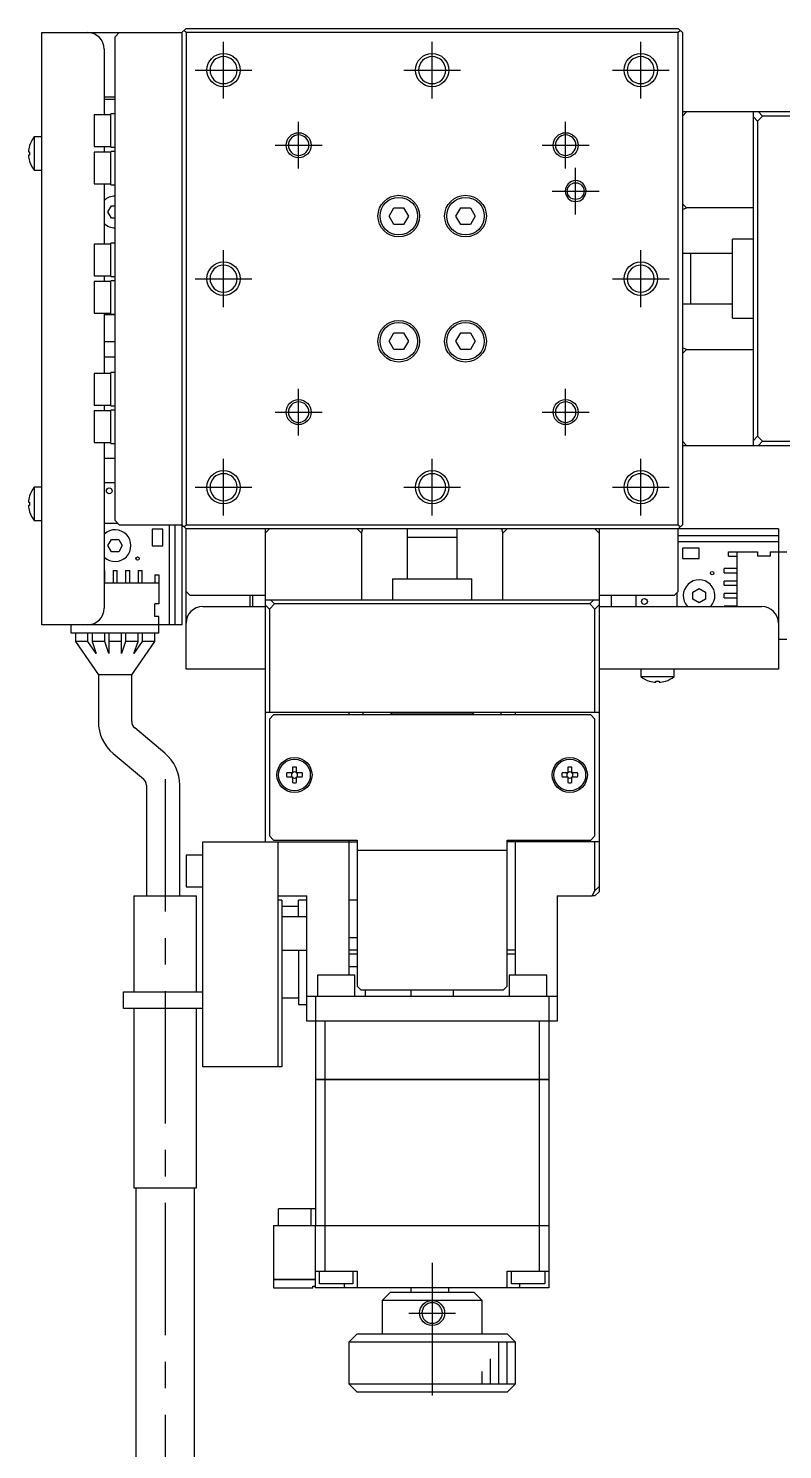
# Model space of a CAD drawing. Extents: x -1 to 743, y -8 to 429.
# Drawn here: x 98.4 to 188.8, y 162.5 to 332.9 of the extents above; entities that cross this region are included whole.
import ezdxf

# ---------------------------------------------------------------- set-up
doc = ezdxf.new("R2010")
doc.units = 0
doc.header["$LTSCALE"] = 0.5
doc.linetypes.add('CENTER', pattern=[50.8, 31.75, -6.35, 6.35, -6.35])
for name, color, linetype in [('MSM_CENTER', 1, 'CENTER'), ('MSM_CONTINUOUS', 7, 'CONTINUOUS'), ('MSM_NARROW', 5, 'CONTINUOUS')]:
    doc.layers.add(name, color=color, linetype=linetype)

msp = doc.modelspace()

# ---------------------------------------------------------------- linework, layer by layer
at = {"layer": 'MSM_CENTER'}
for p, q in [((121.813965, 324.507618), (121.813965, 331.307618)), ((146.813965, 324.507618), (146.813965, 331.307618)), ((171.813965, 324.507618), (171.813965, 331.307618)), ((118.413965, 327.907618), (125.213965, 327.907618)), ((143.413965, 327.907618), (150.213965, 327.907618)), ((168.413965, 327.907618), (175.213965, 327.907618)), ((130.813965, 316.107618), (130.813965, 321.707618)), ((162.813965, 316.107618), (162.813965, 321.707618)), ((128.013965, 318.907618), (133.613965, 318.907618)), ((160.013965, 318.907618), (165.613965, 318.907618)), ((164.013965, 310.607618), (164.013965, 316.207618)), ((161.213965, 313.407618), (166.813965, 313.407618)), ((121.813965, 299.507618), (121.813965, 306.307618)), ((171.813965, 299.507618), (171.813965, 306.307618)), ((118.413965, 302.907618), (125.213965, 302.907618)), ((168.413965, 302.907618), (175.213965, 302.907618)), ((130.813965, 284.107618), (130.813965, 289.707618)), ((162.813965, 284.107618), (162.813965, 289.707618)), ((128.013965, 286.907618), (133.613965, 286.907618)), ((160.013965, 286.907618), (165.613965, 286.907618)), ((121.813965, 274.507618), (121.813965, 281.307618)), ((146.813965, 274.507618), (146.813965, 281.307618)), ((171.813965, 274.507618), (171.813965, 281.307618)), ((118.413965, 277.907618), (125.213965, 277.907618)), ((143.413965, 277.907618), (150.213965, 277.907618)), ((168.413965, 277.907618), (175.213965, 277.907618)), ((114.813965, 242.907618), (114.813965, 92.907618)), ((146.813965, 184.907618), (146.813965, 166.907618)), ((144.013888, 178.907622), (149.613888, 178.907622))]:
    msp.add_line(p, q, dxfattribs=at)
at = {"layer": 'MSM_CONTINUOUS'}
for p, q in [((100.013965, 261.407618), (100.013965, 332.407618)), ((100.013965, 332.407618), (116.813965, 332.407618)), ((109.313965, 332.407618), (108.813965, 331.907618)), ((117.313965, 332.907618), (116.813965, 332.407618)), ((116.813965, 332.407618), (116.813965, 261.407618)), ((117.313965, 332.407618), (117.063965, 332.657618)), ((117.313965, 332.907618), (176.313965, 332.907618)), ((117.313965, 332.407618), (117.313965, 273.407618)), ((176.313965, 332.407618), (117.313965, 332.407618)), ((176.813965, 332.407618), (176.313965, 332.907618)), ((176.563965, 332.657618), (176.313965, 332.407618)), ((176.313965, 273.407618), (176.313965, 332.407618)), ((176.813965, 332.407618), (176.813965, 273.407618)), ((108.813965, 273.907618), (108.813965, 331.907618)), ((107.513965, 330.407618), (107.513965, 322.557618)), ((107.513965, 324.707618), (108.813965, 324.707618)), ((107.513965, 324.407618), (108.813965, 324.407618)), ((106.313965, 322.557618), (106.313965, 318.757618)), ((108.313965, 322.557618), (106.313965, 322.557618)), ((108.313965, 318.657618), (108.313965, 322.657618)), ((108.813965, 322.657618), (108.313965, 322.657618)), ((220.313965, 322.907618), (176.813965, 322.907618)), ((176.813965, 322.407618), (177.313965, 322.907618)), ((185.313965, 282.907618), (185.313965, 322.907618)), ((185.813965, 321.795246), (185.313965, 322.295246)), ((186.426338, 322.407618), (185.813965, 321.795246)), ((185.926338, 322.907618), (186.426338, 322.407618)), ((198.813965, 322.407618), (186.426338, 322.407618)), ((185.813965, 321.795246), (185.813965, 284.019991)), ((98.558233, 318.857618), (98.558233, 318.836327)), ((99.115966, 319.907618), (99.115966, 315.907618)), ((100.013965, 319.907618), (99.115966, 319.907618)), ((106.313965, 318.757618), (108.313965, 318.757618)), ((107.513965, 318.757618), (107.513965, 318.057618)), ((108.313965, 318.657618), (108.813965, 318.657618)), ((98.42649, 318.107618), (98.558233, 318.107618)), ((98.558233, 317.707618), (98.42649, 317.707618)), ((98.558233, 318.107618), (98.558233, 317.707618)), ((98.558233, 316.97891), (98.558233, 316.957618)), ((106.313965, 318.057618), (106.313965, 314.257618)), ((108.313965, 318.057618), (106.313965, 318.057618)), ((108.313965, 314.157618), (108.313965, 318.157618)), ((108.813965, 318.157618), (108.313965, 318.157618)), ((99.115966, 315.907618), (100.013965, 315.907618)), ((106.313965, 314.257618), (108.313965, 314.257618)), ((107.513965, 314.257618), (107.513965, 307.057618)), ((108.313965, 314.157618), (108.813965, 314.157618)), ((177.313965, 311.3929), (176.813965, 311.8929)), ((107.94794, 310.907618), (108.380952, 311.657618)), ((108.380952, 310.157618), (107.94794, 310.907618)), ((108.380952, 311.657618), (108.813965, 311.657618)), ((108.813965, 310.157618), (108.380952, 310.157618)), ((141.659265, 310.407618), (142.236615, 311.407618)), ((142.236615, 309.407618), (141.659265, 310.407618)), ((142.236615, 311.407618), (143.391315, 311.407618)), ((143.391315, 311.407618), (143.968666, 310.407618)), ((143.968666, 310.407618), (143.391315, 309.407618)), ((149.659265, 310.407618), (150.236615, 311.407618)), ((150.236615, 309.407618), (149.659265, 310.407618)), ((150.236615, 311.407618), (151.391315, 311.407618)), ((151.391315, 311.407618), (151.968666, 310.407618)), ((151.968666, 310.407618), (151.391315, 309.407618)), ((176.813965, 311.213228), (177.313965, 311.3929)), ((185.313965, 311.3929), (177.313965, 311.3929)), ((143.391315, 309.407618), (142.236615, 309.407618)), ((151.391315, 309.407618), (150.236615, 309.407618)), ((106.313965, 307.057618), (106.313965, 303.257618)), ((108.313965, 307.057618), (106.313965, 307.057618)), ((108.313965, 303.157618), (108.313965, 307.157618)), ((108.813965, 307.157618), (108.313965, 307.157618)), ((182.813965, 298.157618), (182.813965, 307.657618)), ((185.313965, 307.657618), (182.813965, 307.657618)), ((182.813965, 305.907618), (176.813965, 305.907618)), ((177.813965, 299.907613), (177.813965, 305.907623)), ((106.313965, 303.257618), (108.313965, 303.257618)), ((106.313965, 302.557618), (106.313965, 298.757618)), ((108.313965, 302.557618), (106.313965, 302.557618)), ((107.513965, 303.257618), (107.513965, 302.557618)), ((108.313965, 303.157618), (108.813965, 303.157618)), ((108.313965, 298.657618), (108.313965, 302.657618)), ((108.813965, 302.657618), (108.313965, 302.657618)), ((176.813965, 299.907618), (182.813965, 299.907618)), ((106.313965, 298.757618), (108.313965, 298.757618)), ((107.513965, 298.757618), (107.513965, 291.557618)), ((108.813963, 298.567618), (107.513965, 298.567618)), ((108.313965, 298.657618), (108.813965, 298.657618)), ((182.813965, 298.157618), (185.313965, 298.157618)), ((107.513965, 295.367618), (108.813965, 295.367618)), ((141.659265, 295.407618), (142.236615, 296.407618)), ((142.236615, 294.407618), (141.659265, 295.407618)), ((142.236615, 296.407618), (143.391315, 296.407618)), ((143.391315, 296.407618), (143.968666, 295.407618)), ((143.968666, 295.407618), (143.391315, 294.407618)), ((149.659265, 295.407618), (150.236615, 296.407618)), ((150.236615, 294.407618), (149.659265, 295.407618)), ((150.236615, 296.407618), (151.391315, 296.407618)), ((151.391315, 296.407618), (151.968666, 295.407618)), ((151.968666, 295.407618), (151.391315, 294.407618)), ((108.813963, 293.487618), (107.513965, 293.487618)), ((143.391315, 294.407618), (142.236615, 294.407618)), ((151.391315, 294.407618), (150.236615, 294.407618)), ((177.313965, 294.422337), (176.813965, 294.602009)), ((176.813965, 293.922337), (177.313965, 294.422337)), ((177.313965, 294.422337), (185.313965, 294.422337)), ((106.313965, 291.557618), (106.313965, 287.757618)), ((108.313965, 291.557618), (106.313965, 291.557618)), ((108.313965, 287.657618), (108.313965, 291.657618)), ((108.813965, 291.657618), (108.313965, 291.657618)), ((106.313965, 287.757618), (108.313965, 287.757618)), ((106.313965, 287.057618), (106.313965, 283.257618)), ((108.313965, 287.057618), (106.313965, 287.057618)), ((107.513965, 287.757618), (107.513965, 287.057618)), ((108.313965, 287.657618), (108.813965, 287.657618)), ((108.313965, 283.157618), (108.313965, 287.157618)), ((108.813965, 287.157618), (108.313965, 287.157618)), ((106.313965, 283.257618), (108.313965, 283.257618)), ((107.513965, 283.257618), (107.513965, 263.407618)), ((108.313965, 283.157618), (108.813965, 283.157618)), ((177.313965, 282.907618), (176.813965, 283.407618)), ((176.813965, 282.907618), (214.313965, 282.907618)), ((185.313965, 283.519991), (185.813965, 284.019991)), ((185.813965, 284.019991), (186.426338, 283.407618)), ((186.426338, 283.407618), (185.926338, 282.907618)), ((186.426338, 283.407618), (198.813965, 283.407618)), ((107.513965, 281.407618), (108.813965, 281.407618)), ((99.115966, 277.907618), (99.115966, 273.907618)), ((100.013965, 277.907618), (99.115966, 277.907618)), ((107.513965, 278.462618), (108.813965, 278.462618)), ((98.42649, 276.107618), (98.558233, 276.107618)), ((98.558233, 276.857618), (98.558233, 276.836327)), ((98.558233, 276.107618), (98.558233, 275.707618)), ((98.558233, 275.707618), (98.42649, 275.707618)), ((98.558233, 274.97891), (98.558233, 274.957618)), ((99.115966, 273.907618), (100.013965, 273.907618)), ((109.158965, 273.562618), (107.513965, 273.562618)), ((108.813965, 273.907618), (109.313965, 273.407618)), ((109.313965, 273.407618), (116.813965, 273.407618)), ((114.518965, 272.885118), (113.268965, 272.885118)), ((113.268965, 272.885118), (113.268965, 270.885118)), ((114.518965, 270.885118), (114.518965, 272.885118)), ((115.313965, 273.407618), (115.313965, 261.407618)), ((116.013965, 261.407618), (116.013965, 273.407618)), ((116.813965, 273.407618), (117.313965, 272.907618)), ((117.063965, 273.157618), (117.313965, 273.407618)), ((117.313965, 273.407618), (176.313965, 273.407618)), ((188.313965, 272.907618), (117.313965, 272.907618)), ((117.313965, 256.107618), (117.313965, 272.907618)), ((126.813965, 272.907618), (126.813965, 235.407618)), ((126.813965, 272.407618), (127.313965, 272.907618)), ((137.828684, 272.907618), (138.328684, 272.407618)), ((138.328684, 272.407618), (138.508356, 272.907618)), ((143.813965, 272.907618), (143.813965, 266.907618)), ((149.813965, 266.907618), (149.813965, 272.907618)), ((155.119574, 272.907618), (155.299247, 272.407618)), ((155.299247, 272.407618), (155.799247, 272.907618)), ((166.313965, 272.907618), (166.813965, 272.407618)), ((166.813965, 272.907618), (166.813965, 229.407618)), ((176.313965, 273.407618), (176.563965, 273.157618)), ((176.313965, 272.907618), (176.813965, 273.407618)), ((176.313965, 265.407618), (176.313965, 272.907618)), ((188.313965, 272.907618), (188.313965, 256.107618)), ((107.94794, 270.907618), (108.380952, 271.657618)), ((108.380952, 270.157618), (107.94794, 270.907618)), ((108.380952, 271.657618), (109.246978, 271.657618)), ((109.246978, 271.657618), (109.679991, 270.907618)), ((109.679991, 270.907618), (109.246978, 270.157618)), ((138.328684, 272.407618), (138.328684, 264.407618)), ((143.81396, 271.907618), (149.81397, 271.907618)), ((155.299247, 264.407618), (155.299247, 272.407618)), ((176.313965, 272.107618), (188.313965, 272.107618)), ((176.313965, 271.407618), (188.313965, 271.407618)), ((109.246978, 270.157618), (108.380952, 270.157618)), ((113.268965, 270.885118), (114.518965, 270.885118)), ((176.836465, 270.612618), (176.836465, 269.362618)), ((178.836465, 270.612618), (176.836465, 270.612618)), ((176.836465, 269.362618), (178.836465, 269.362618)), ((178.836465, 269.362618), (178.836465, 270.612618)), ((182.313965, 269.657618), (182.313965, 270.157618)), ((182.313965, 270.157618), (185.813965, 270.157618)), ((182.313965, 269.657618), (183.313965, 269.657618)), ((183.313965, 270.157618), (183.313965, 263.607618)), ((185.813965, 270.157618), (185.813965, 269.657618)), ((187.313965, 269.657618), (185.813965, 269.657618)), ((187.313965, 270.157618), (187.313965, 269.657618)), ((187.313965, 270.157618), (189.313965, 270.157618)), ((107.513965, 267.907618), (107.563965, 267.907618)), ((107.563965, 266.407618), (107.563965, 267.907618)), ((108.563965, 267.907618), (109.063965, 267.907618)), ((108.563965, 267.907618), (108.563965, 266.407618)), ((109.063965, 266.407618), (109.063965, 267.907618)), ((110.063965, 267.907618), (110.563965, 267.907618)), ((110.063965, 267.907618), (110.063965, 266.407618)), ((110.563965, 266.407618), (110.563965, 267.907618)), ((111.563965, 267.907618), (112.063965, 267.907618)), ((111.563965, 267.907618), (111.563965, 266.407618)), ((112.063965, 266.407618), (112.063965, 267.907618)), ((181.813965, 267.657618), (181.813965, 268.157618)), ((183.313965, 268.157618), (181.813965, 268.157618)), ((181.813965, 267.657618), (183.313965, 267.657618)), ((114.063965, 266.407618), (107.513965, 266.407618)), ((113.563965, 267.407618), (114.063965, 267.407618)), ((113.563965, 267.407618), (113.563965, 266.407618)), ((114.063965, 267.407618), (114.063965, 263.907618)), ((142.063965, 266.907618), (151.563965, 266.907618)), ((142.063965, 266.907618), (142.063965, 264.407618)), ((151.563965, 264.407618), (151.563965, 266.907618)), ((181.813965, 266.157618), (181.813965, 266.657618)), ((183.313965, 266.657618), (181.813965, 266.657618)), ((181.813965, 266.157618), (183.313965, 266.157618)), ((117.313965, 265.407618), (117.813965, 264.907618)), ((126.813965, 264.907618), (117.813965, 264.907618)), ((125.013965, 263.607618), (125.013965, 264.907618)), ((125.313965, 263.607618), (125.313965, 264.907618)), ((126.813965, 264.407618), (166.813965, 264.407618)), ((127.426338, 264.407618), (127.926338, 263.907618)), ((165.701593, 263.907618), (166.201593, 264.407618)), ((175.813965, 264.907618), (166.813965, 264.907618)), ((168.313965, 263.607618), (168.313965, 264.907618)), ((171.258965, 263.607618), (171.258965, 264.907618)), ((175.813965, 264.907618), (176.313965, 265.407618)), ((176.158965, 265.252618), (176.158965, 263.607618)), ((178.063965, 265.340631), (178.813965, 265.773644)), ((178.063965, 264.474606), (178.063965, 265.340631)), ((178.813965, 264.041593), (178.063965, 264.474606)), ((178.813965, 265.773644), (179.563965, 265.340631)), ((179.563965, 264.474606), (178.813965, 264.041593)), ((179.563965, 265.340631), (179.563965, 264.474606)), ((181.813965, 264.657618), (181.813965, 265.157618)), ((183.313965, 265.157618), (181.813965, 265.157618)), ((181.813965, 264.657618), (183.313965, 264.657618)), ((114.063965, 263.907618), (113.563965, 263.907618)), ((113.563965, 262.407618), (113.563965, 263.907618)), ((114.063965, 262.407618), (113.563965, 262.407618)), ((114.063965, 260.407618), (114.063965, 262.407618)), ((119.313965, 263.607618), (126.813965, 263.607618)), ((127.313965, 263.295246), (126.813965, 263.795246)), ((127.926338, 263.907618), (127.313965, 263.295246)), ((127.313965, 263.295246), (127.313965, 250.907618)), ((165.701593, 263.907618), (127.926338, 263.907618)), ((166.313965, 263.295246), (165.701593, 263.907618)), ((166.813965, 263.795246), (166.313965, 263.295246)), ((166.313965, 250.907618), (166.313965, 263.295246)), ((166.813965, 263.607618), (186.313965, 263.607618)), ((181.813965, 263.607618), (181.813965, 263.657618)), ((183.313965, 263.657618), (181.813965, 263.657618)), ((116.813965, 261.407618), (100.013965, 261.407618)), ((103.563965, 260.407618), (103.563965, 261.407618)), ((114.063965, 260.407618), (103.563965, 260.407618)), ((104.063965, 260.407618), (104.063965, 259.407618)), ((105.563965, 259.407618), (104.063965, 259.407618)), ((104.063965, 259.407618), (106.813965, 255.407618)), ((105.563965, 259.407618), (105.563965, 260.407618)), ((106.563965, 257.953073), (105.563965, 259.407618)), ((106.063965, 260.407618), (106.063965, 259.407618)), ((107.563965, 259.407618), (106.063965, 259.407618)), ((106.063965, 259.407618), (106.563965, 257.953073)), ((107.563965, 259.407618), (107.563965, 260.407618)), ((108.063965, 257.953073), (107.563965, 259.407618)), ((108.063965, 260.407618), (108.063965, 257.953073)), ((109.563965, 259.407618), (108.063965, 259.407618)), ((109.563965, 257.953073), (109.563965, 260.407618)), ((110.063965, 259.407618), (109.563965, 257.953073)), ((110.063965, 260.407618), (110.063965, 259.407618)), ((111.563965, 259.407618), (110.063965, 259.407618)), ((110.813965, 255.407618), (113.563965, 259.407618)), ((112.063965, 259.407618), (111.063965, 257.953073)), ((111.063965, 257.953073), (111.563965, 259.407618)), ((111.563965, 259.407618), (111.563965, 260.407618)), ((112.063965, 260.407618), (112.063965, 259.407618)), ((113.563965, 259.407618), (112.063965, 259.407618)), ((113.563965, 259.407618), (113.563965, 260.407618)), ((189.313965, 259.657618), (188.313965, 259.657618)), ((126.813965, 256.107618), (117.313965, 256.107618)), ((188.313965, 256.107618), (166.813965, 256.107618)), ((171.813965, 256.107618), (171.813965, 255.209619)), ((175.813965, 255.209619), (175.813965, 256.107618)), ((110.813965, 255.407618), (106.813965, 255.407618)), ((106.813965, 255.407618), (106.813965, 249.806541)), ((110.813965, 249.806541), (110.813965, 255.407618)), ((171.813965, 255.209619), (175.813965, 255.209619)), ((172.863965, 254.651886), (172.885256, 254.651886)), ((173.613965, 254.651886), (174.013965, 254.651886)), ((173.613965, 254.520143), (173.613965, 254.651886)), ((174.013965, 254.651886), (174.013965, 254.520143)), ((174.742674, 254.651886), (174.763965, 254.651886)), ((166.813965, 250.907618), (126.813965, 250.907618)), ((127.813965, 250.607618), (127.313965, 250.107618)), ((165.813965, 250.607618), (127.813965, 250.607618)), ((136.813965, 250.907618), (136.813965, 250.607618)), ((138.563965, 250.607618), (138.563965, 250.907618)), ((142.013965, 250.907618), (141.813965, 250.707618)), ((151.813965, 250.707618), (141.813965, 250.707618)), ((141.813965, 250.707618), (141.813965, 250.607618)), ((151.813965, 250.707618), (151.613965, 250.907618)), ((151.813965, 250.607618), (151.813965, 250.707618)), ((155.063965, 250.907618), (155.063965, 250.607618)), ((156.813965, 250.607618), (156.813965, 250.907618)), ((166.313965, 250.107618), (165.813965, 250.607618)), ((114.773237, 246.01801), (111.171178, 249.040497)), ((127.313965, 250.107618), (127.313965, 236.107618)), ((166.313965, 236.107618), (166.313965, 250.107618)), ((108.600027, 245.976319), (112.202086, 242.953833)), ((130.073965, 243.647618), (129.394781, 243.647618)), ((130.073965, 244.326803), (130.073965, 243.647618)), ((130.553965, 243.647618), (130.553965, 244.326803)), ((131.23315, 243.647618), (130.553965, 243.647618)), ((163.073965, 243.647618), (162.394781, 243.647618)), ((163.073965, 244.326803), (163.073965, 243.647618)), ((163.553965, 243.647618), (163.553965, 244.326803)), ((164.23315, 243.647618), (163.553965, 243.647618)), ((112.559298, 242.187788), (112.559298, 228.907618)), ((116.559298, 228.907618), (116.559298, 242.187788)), ((129.394781, 243.167618), (130.073965, 243.167618)), ((130.073965, 243.167618), (130.073965, 242.488434)), ((130.553965, 243.167618), (131.23315, 243.167618)), ((130.553965, 242.488434), (130.553965, 243.167618)), ((162.394781, 243.167618), (163.073965, 243.167618)), ((163.073965, 243.167618), (163.073965, 242.488434)), ((163.553965, 242.488434), (163.553965, 243.167618)), ((163.553965, 243.167618), (164.23315, 243.167618)), ((119.313965, 208.407618), (119.313965, 235.407618)), ((119.313965, 235.407618), (137.813965, 235.407618)), ((127.313965, 236.107618), (127.813965, 235.607618)), ((127.813965, 235.607618), (137.813965, 235.607618)), ((128.313965, 235.407618), (128.313965, 208.407618)), ((136.813965, 235.607618), (136.813965, 219.407618)), ((137.813965, 235.607618), (137.813965, 218.107618)), ((155.813965, 218.107618), (155.813965, 235.607618)), ((155.813965, 235.607618), (165.813965, 235.607618)), ((166.813965, 235.407618), (155.813965, 235.407618)), ((156.813965, 219.407618), (156.813965, 235.607618)), ((165.813965, 235.607618), (166.313965, 236.107618)), ((166.313965, 229.519991), (166.313965, 235.407618)), ((117.313965, 233.807618), (117.313965, 230.007618)), ((119.313965, 233.807618), (117.313965, 233.807618)), ((137.813965, 234.407618), (155.813965, 234.407618)), ((117.313965, 230.007618), (119.313965, 230.007618)), ((166.313965, 229.519991), (166.813965, 230.019991)), ((111.063965, 228.907618), (118.563965, 228.907618)), ((111.063965, 228.907618), (111.063965, 217.407618)), ((118.563965, 217.407618), (118.563965, 228.907618)), ((128.313965, 228.907616), (131.813965, 228.907618)), ((128.813965, 228.407618), (128.313965, 228.407618)), ((128.813965, 228.407618), (128.813965, 208.407618)), ((130.813965, 226.407618), (130.813965, 228.407618)), ((131.813965, 228.407618), (130.813965, 228.407618)), ((131.813965, 213.907618), (131.813965, 228.907618)), ((137.813965, 228.407618), (136.813965, 228.407618)), ((161.813965, 228.907616), (161.813965, 213.907618)), ((161.813965, 228.907616), (166.007778, 228.907616)), ((166.007778, 228.907616), (166.313965, 229.519991)), ((166.313965, 228.907618), (166.007778, 228.907616)), ((166.813965, 229.407618), (166.313965, 228.907618)), ((130.813965, 227.657618), (128.813965, 227.657618)), ((131.813965, 226.407618), (128.813965, 226.407618)), ((136.813965, 223.907618), (137.813965, 223.907618)), ((128.813965, 222.407618), (131.813965, 222.407618)), ((130.813965, 222.407618), (130.813965, 215.907618)), ((137.813965, 222.407618), (136.813965, 222.407618)), ((137.813965, 221.907618), (136.813965, 221.907618)), ((156.813965, 222.407618), (155.813965, 222.407618)), ((156.813965, 221.907618), (155.813965, 221.907618)), ((137.813965, 220.407618), (136.813965, 220.407618)), ((137.563965, 219.407618), (133.063965, 219.407618)), ((133.063965, 219.407618), (133.063965, 216.907618)), ((137.563965, 216.907618), (137.563965, 219.407618)), ((137.813965, 218.107618), (138.313965, 217.607618)), ((155.313965, 217.607618), (155.813965, 218.107618)), ((160.563965, 219.407618), (156.063965, 219.407618)), ((156.063965, 219.407618), (156.063965, 216.907618)), ((160.563965, 216.907618), (160.563965, 219.407618)), ((109.813965, 215.407618), (109.813965, 217.407618)), ((109.813965, 217.407618), (119.313965, 217.407618)), ((130.813965, 216.657618), (128.813965, 216.657618)), ((131.813965, 216.907618), (161.813965, 216.907618)), ((132.813965, 216.907618), (132.813965, 206.917618)), ((155.313965, 217.607618), (138.313965, 217.607618)), ((138.813965, 216.907618), (138.813965, 217.607618)), ((144.313965, 216.907618), (144.313965, 217.607618)), ((149.313965, 217.607618), (149.313965, 216.907618)), ((160.813965, 216.907618), (160.813965, 206.917618)), ((119.313965, 215.407618), (109.813965, 215.407618)), ((111.063965, 215.407618), (111.063965, 193.907618)), ((118.563965, 193.907618), (118.563965, 215.407618)), ((130.813965, 215.907618), (131.813965, 215.907618)), ((161.813965, 213.907618), (131.813965, 213.907618)), ((133.968733, 213.907618), (133.968733, 206.917618)), ((159.659198, 213.907618), (159.659198, 206.917618)), ((128.813965, 208.407618), (119.313965, 208.407618)), ((132.813965, 206.917618), (160.813965, 206.917618)), ((132.813965, 206.907618), (132.813965, 189.417618)), ((160.813965, 206.907618), (132.813965, 206.907618)), ((132.823965, 206.907618), (132.823965, 206.917618)), ((133.968733, 206.907618), (133.968733, 189.417618)), ((133.972626, 206.907618), (133.972626, 206.917618)), ((159.655305, 206.907618), (159.655305, 206.917618)), ((159.659198, 206.907618), (159.659198, 189.417618)), ((160.803965, 206.907618), (160.803965, 206.917618)), ((160.813965, 206.907618), (160.813965, 189.417618)), ((111.063965, 193.907618), (118.563965, 193.907618)), ((111.313965, 193.907618), (111.313965, 145.907618)), ((118.313965, 145.907618), (118.313965, 193.907618)), ((128.413965, 189.407618), (128.413965, 191.407618)), ((132.813965, 191.407618), (128.413965, 191.407618)), ((132.313965, 189.417618), (132.313965, 191.407618)), ((127.813965, 189.407618), (127.813965, 182.917618)), ((127.813965, 189.407618), (160.813965, 189.407618)), ((128.813965, 189.407618), (128.813965, 189.417618)), ((128.813965, 189.417618), (160.813965, 189.417618)), ((132.813965, 181.907618), (132.813965, 189.407618)), ((132.823965, 189.407618), (132.823965, 189.417618)), ((133.968733, 189.407618), (133.968733, 183.907618)), ((133.972626, 189.407618), (133.972626, 189.417618)), ((159.655305, 189.407618), (159.655305, 189.417618)), ((159.659198, 189.407618), (159.659198, 183.907618)), ((160.803965, 189.407618), (160.803965, 189.417618)), ((160.813965, 189.407618), (160.813965, 181.907618)), ((127.813965, 182.917618), (132.813965, 182.917618)), ((127.813965, 182.907618), (127.813965, 181.907618)), ((132.813965, 182.907618), (127.813965, 182.907618)), ((127.823965, 182.907618), (127.823965, 182.917618)), ((132.813965, 183.907618), (137.813965, 183.907618)), ((133.313965, 182.407618), (133.313965, 183.907618)), ((137.313965, 182.407618), (133.313965, 182.407618)), ((136.313965, 181.907618), (136.313965, 182.407618)), ((137.313965, 183.907618), (137.313965, 182.407618)), ((137.813965, 183.907618), (137.813965, 181.907618)), ((155.813965, 181.907618), (155.813965, 183.907618)), ((155.813965, 183.907618), (160.813965, 183.907618)), ((156.313965, 182.407618), (156.313965, 183.907618)), ((160.313965, 182.407618), (156.313965, 182.407618)), ((157.313965, 181.907618), (157.313965, 182.407618)), ((160.313965, 183.907618), (160.313965, 182.407618)), ((127.813965, 181.907618), (132.513965, 181.907618)), ((132.513965, 182.107618), (132.813965, 182.107618)), ((132.513965, 181.907618), (132.513965, 182.107618)), ((160.813965, 181.907618), (132.813965, 181.907618)), ((140.813965, 180.407618), (141.813965, 181.407618)), ((141.813965, 181.407618), (151.813965, 181.407618)), ((144.313965, 181.407618), (144.313965, 181.907618)), ((148.813965, 181.407618), (148.813965, 181.907618)), ((151.813965, 181.407618), (152.813965, 180.407618)), ((140.813965, 180.407618), (140.813965, 176.407618)), ((152.813965, 180.407618), (140.813965, 180.407618)), ((152.813965, 176.407618), (152.813965, 180.407618)), ((137.813965, 176.407618), (136.813965, 175.407618)), ((137.813965, 176.407618), (155.813965, 176.407618)), ((156.813965, 175.407618), (155.813965, 176.407618)), ((156.813965, 175.407618), (136.813965, 175.407618)), ((136.813965, 175.407618), (136.813965, 170.407618)), ((156.813965, 170.407618), (156.813965, 175.407618)), ((136.813965, 170.407618), (156.813965, 170.407618)), ((136.813965, 170.407618), (137.813965, 169.407618)), ((155.813965, 169.407618), (156.813965, 170.407618)), ((155.813965, 169.407618), (137.813965, 169.407618))]:
    msp.add_line(p, q, dxfattribs=at)
at = {"layer": 'MSM_CONTINUOUS', "extrusion": (0, 0, -1)}
for centre, radius in [((-121.813965, 327.907618), 1.621), ((-146.813965, 327.907618), 1.621), ((-171.813965, 327.907618), 1.621), ((-130.813965, 318.907618), 1.2295), ((-162.813965, 318.907618), 1.2295), ((-121.813965, 302.907618), 1.621), ((-171.813965, 302.907618), 1.621), ((-130.813965, 286.907618), 1.2295), ((-162.813965, 286.907618), 1.2295), ((-121.813965, 277.907618), 1.621), ((-146.813965, 277.907618), 1.621), ((-171.813965, 277.907618), 1.621), ((-146.813888, 178.907622), 1.2295)]:
    msp.add_circle(centre, radius, dxfattribs=at)
at = {"layer": 'MSM_CONTINUOUS'}
for centre, radius in [((164.013965, 313.407618), 1.0065), ((142.813965, 310.407618), 2.5), ((142.813965, 310.407618), 2.25), ((150.813965, 310.407618), 2.5), ((150.813965, 310.407618), 2.25), ((142.813965, 295.407618), 2.5), ((142.813965, 295.407618), 2.25), ((150.813965, 295.407618), 2.5), ((150.813965, 295.407618), 2.25), ((108.113965, 277.462618), 0.35), ((111.512665, 269.345118), 0.2), ((180.376465, 267.606318), 0.2), ((172.258965, 264.207618), 0.35), ((130.313965, 243.407618), 2.1), ((163.313965, 243.407618), 2.1), ((130.313965, 243.407618), 1.9), ((163.313965, 243.407618), 1.9)]:
    msp.add_circle(centre, radius, dxfattribs=at)
for centre, radius, start, end in [((105.513965, 330.407618), 2, 0, 90), ((101.613965, 317.907618), 3.193744, 163.094742, 176.40965), ((101.613965, 317.907618), 3.2, 141.317813, 162.729995), ((101.613965, 317.907618), 3.193744, 183.59035, 196.905258), ((101.613965, 317.907618), 3.2, 197.270005, 218.682187), ((108.813965, 310.907618), 1.9, 90, 133.173551), ((108.813965, 310.907618), 1.9, 226.826449, 270), ((101.613965, 275.907618), 3.2, 141.317813, 162.729995), ((101.613965, 275.907618), 3.193744, 163.094742, 176.40965), ((101.613965, 275.907618), 3.193744, 183.59035, 196.905258), ((101.613965, 275.907618), 3.2, 197.270005, 218.682187), ((108.813965, 270.907618), 1.9, 226.826449, 133.17353675), ((178.813965, 264.907618), 1.9, 316.826449, 223.17351803), ((105.513965, 263.407618), 2, 270, 0), ((119.313965, 261.607618), 2, 90, 180), ((186.313965, 261.607618), 2, 0, 90), ((173.813965, 257.707618), 3.2, 231.317813, 252.729995), ((173.813965, 257.707618), 3.193744, 253.094742, 266.40965), ((173.813965, 257.707618), 3.193744, 273.59035, 286.905258), ((173.813965, 257.707618), 3.2, 287.270005, 308.682187), ((111.813965, 249.806541), 5, 180, 230), ((111.813965, 249.806541), 1, 180, 230), ((111.559298, 242.187788), 5, 0, 50), ((130.313965, 243.407618), 0.95, 165.36671, 194.63329), ((130.313965, 243.407618), 0.364721, 138.849633, 221.150367), ((130.313965, 243.407618), 0.95, 75.36671, 104.63329), ((130.313965, 243.407618), 0.364721, 48.849633, 131.150367), ((130.313965, 243.407618), 0.364721, 318.849633, 41.150367), ((130.313965, 243.407618), 0.95, 345.36671, 14.63329), ((163.313965, 243.407618), 0.95, 165.36671, 194.63329), ((163.313965, 243.407618), 0.364721, 138.849633, 221.150367), ((163.313965, 243.407618), 0.95, 75.36671, 104.63329), ((163.313965, 243.407618), 0.364721, 48.849633, 131.150367), ((163.313965, 243.407618), 0.364721, 318.849633, 41.150367), ((163.313965, 243.407618), 0.95, 345.36671, 14.63329), ((111.559298, 242.187788), 1, 0, 50), ((130.313965, 243.407618), 0.364721, 228.849633, 311.150367), ((130.313965, 243.407618), 0.95, 255.36671, 284.63329), ((163.313965, 243.407618), 0.364721, 228.849633, 311.150367), ((163.313965, 243.407618), 0.95, 255.36671, 284.63329)]:
    msp.add_arc(centre, radius, start, end, dxfattribs=at)
at = {"layer": 'MSM_NARROW'}
for p, q in [((154.813965, 170.407618), (154.813965, 175.407618)), ((155.813965, 170.407618), (155.813965, 175.407618)), ((153.813965, 170.407618), (153.813965, 173.407618)), ((152.813965, 170.407618), (152.813965, 171.907618))]:
    msp.add_line(p, q, dxfattribs=at)
for centre, radius in [((121.813965, 327.907618), 2), ((146.813965, 327.907618), 2), ((171.813965, 327.907618), 2), ((130.813965, 318.907618), 1.5), ((162.813965, 318.907618), 1.5), ((121.813965, 302.907618), 2), ((171.813965, 302.907618), 2), ((130.813965, 286.907618), 1.5), ((162.813965, 286.907618), 1.5), ((121.813965, 277.907618), 2), ((146.813965, 277.907618), 2), ((171.813965, 277.907618), 2), ((146.813888, 178.907622), 1.499996)]:
    msp.add_circle(centre, radius, dxfattribs=at)
at = {"layer": 'MSM_NARROW', "extrusion": (0, 0, -1)}
msp.add_circle((-164.013965, 313.407618), 1.25, dxfattribs=at)

doc.saveas('drawing.dxf')
